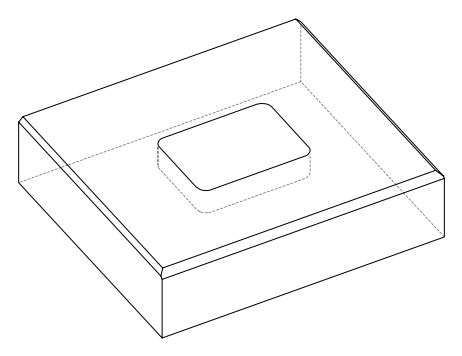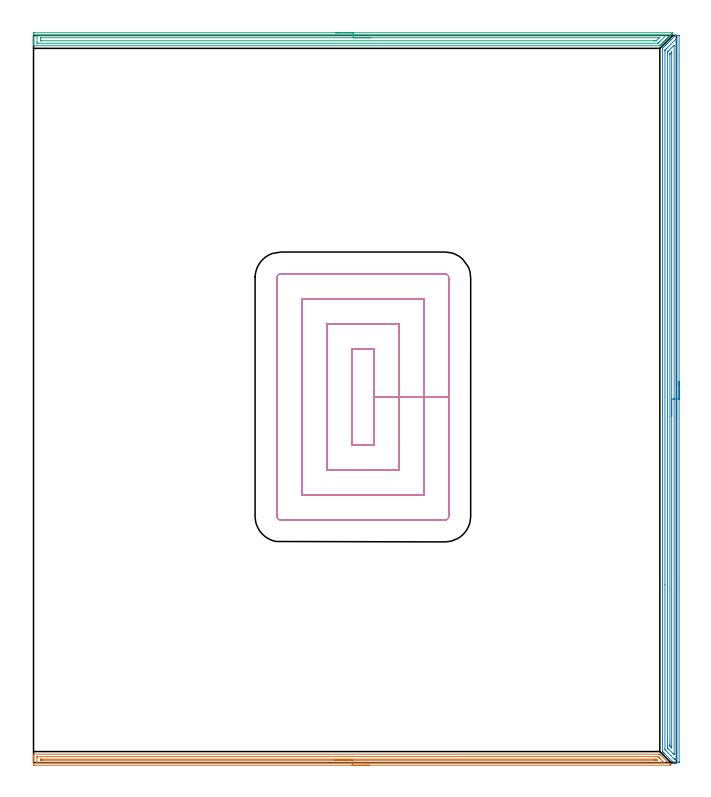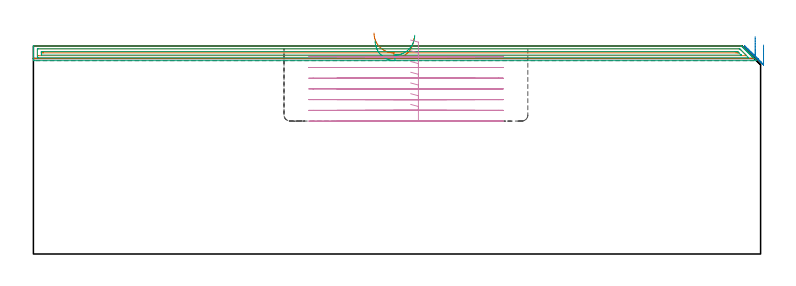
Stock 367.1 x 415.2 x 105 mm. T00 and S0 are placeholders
(PLAN: 4 operations, 1 tool changes, 49.7 min)
(1 AREA_MILL | FG_CHAMFER_SURFACE | UGT0205_001 | 8.82 min | 7277 mm3)
(2 AREA_MILL_1 | FG_CHAMFER_SURFACE_1 | UGT0205_001 | 13.32 min | 18624 mm3)
(3 AREA_MILL_2 | FG_CHAMFER_SURFACE_2 | UGT0205_001 | 8.88 min | 9859 mm3)
(4 MILL_RECTANGULAR_POCKET | POCKET_RECTANGULAR_STRAIGHT | NXT0201_007 | Follow Part, ap 6.25, ae 75% | 18.66 min | 763856 mm3)
(TOOL UGT0205_001 | Chamfer Mill 20 x 3 x 45 deg. | D20 FL50 Z2)
(TOOL NXT0201_007 | ENDMILL 25mm [R216.25-25050GCK54P 1620] | D25 R3 FL54 Z5)
(OP 1 AREA_MILL)
G17 G21 G94 G90
T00 M6
G54
G17 G0 G90 X191.95 Y-1.5 S1061 M3
G43 Z115. H0
Z108.7
G94 G1 X191.912 Z107.828 F250.
X191.798 Z106.963
X191.609 Z106.112
X191.347 Z105.28
X191.013 Z104.474
X190.61 Z103.7
X190.142 Z102.964
X189.611 Z102.272
X189.021 Z101.629
X188.378 Z101.04
X187.686 Z100.508
X186.95 Z100.04
X186.176 Z99.637
X185.37 Z99.303
X184.538 Z99.041
X183.687 Z98.852
X182.822 Z98.738
X181.95 Z98.7
X0.617
X0.122 Y-1.495 Z98.703
X0.009 Y-1.491 Z98.705
X0. Y-1.004 Z99.192
Y1.65 Z101.844
Y2.197 Z102.394
Y2.535 Z102.731
Y3.082 Z103.278
Y3.419 Z103.614
Y4.094 Z104.293
Y4.422 Z104.622
X0.008 Y4.78 Z104.972
X0.01 Y4.797 Z104.988
X0.17 Y4.8 Z105.
X357.03
X357.595 Y4.799 Z104.984
X357.65 Y4.75 Z104.95
X357.924 Y4.477 Z104.676
X358.097 Y4.304 Z104.501
X363.406 Y-1.004 Z99.192
X363.753 Y-1.353 Z98.847
X363.846 Y-1.446 Z98.753
X363.879 Y-1.481 Z98.719
X363.883 Y-1.495 Z98.704
X363.879 Y-1.5 Z98.7
X181.95
Y-0.086 Z100.114
X2.403 Y-0.085 Z100.115
X2.369
X2.01 Y-0.071 Z100.129
X2.006 Y0.038 Z100.238
X2.001 Y0.279 Z100.479
Y2.933 Z103.133
X2.008 Y3.333 Z103.533
X2.011 Y3.38 Z103.58
X2.029 Y3.382 Z103.582
X2.081 Y3.384 Z103.584
X2.189 Y3.385 Z103.585
X2.403 Y3.386 Z103.586
X356.171
X356.386 Y3.384 Z103.584
X356.493 Y3.382 Z103.582
X356.542 Y3.379 Z103.579
X356.629 Y3.309 Z103.509
X357.03 Y2.918 Z103.118
X357.415 Y2.535 Z102.735
X357.924 Y2.027 Z102.227
X359.185 Y0.765 Z100.965
X359.71 Y0.24 Z100.44
X359.917 Y0.03 Z100.23
X359.995 Y-0.054 Z100.146
X360.016 Y-0.079 Z100.121
X359.987 Y-0.081 Z100.119
X359.895 Y-0.084 Z100.116
X359.71 Y-0.086 Z100.114
X359.676
X181.95
Y1.328 Z101.528
X5.083 Y1.329 Z101.529
X4.514 Y1.33 Z101.53
X4.19 Y1.333 Z101.533
X4.083 Y1.335 Z101.535
X4.01 Y1.343 Z101.543
X4.006 Y1.462 Z101.662
X4.002 Y1.65 Z101.85
X4.001 Y1.837 Z102.037
X4.004 Y1.901 Z102.101
X4.01 Y1.95 Z102.15
X4.015 Y1.965 Z102.165
X4.029 Y1.966 Z102.166
X4.19 Y1.969 Z102.169
X4.759 Y1.971 Z102.171
X5.083 Y1.972 Z102.172
X354.351 Y1.971 Z102.171
X354.923 Y1.968 Z102.168
X355.244 Y1.964 Z102.164
X355.543 Y1.945 Z102.145
X355.844 Y1.65 Z101.85
X356.137 Y1.356 Z101.556
X356.148 Y1.335 Z101.535
X356.137 Y1.334 Z101.534
X355.567 Y1.329 Z101.529
X355.244
X354.675 Y1.328 Z101.528
X181.95
X181.079 Z101.566
X180.214 Z101.68
X179.362 Z101.869
X178.53 Z102.131
X177.724 Z102.465
X176.95 Z102.868
X176.214 Z103.337
X175.522 Z103.868
X174.879 Z104.457
X174.29 Z105.101
X173.759 Z105.793
X173.29 Z106.528
X172.887 Z107.302
X172.553 Z108.108
X172.291 Z108.94
X172.102 Z109.792
X171.988 Z110.657
X171.95 Z111.528
G0 Z115.
M5
M2
(OP 2 AREA_MILL_1)
G17 G21 G94 G90
T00 M6
G54
G17 G0 G90 X368.6 Y217.6 S1061 M3
G43 Z115. H0
Z105.5
G94 G1 Y217.562 Z104.628 F250.
Y217.448 Z103.764
Y217.259 Z102.912
Y216.997 Z102.08
Y216.663 Z101.274
Y216.26 Z100.5
Y215.792 Z99.764
Y215.26 Z99.072
Y214.671 Z98.429
Y214.028 Z97.84
Y213.336 Z97.308
Y212.6 Z96.84
Y211.826 Z96.437
Y211.02 Z96.103
Y210.188 Z95.841
Y209.336 Z95.652
Y208.472 Z95.538
Y207.6 Z95.5
Y0.628
X368.596 Y0.252 Z95.501
X368.592 Y0.01 Z95.503
X368.229 Y0. Z95.866
X367.707 Z96.39
X367.353 Z96.743
X366.831 Z97.265
X366.477 Z97.617
X365.405 Y0.001 Z98.693
X365.398 Y0.003 Z98.7
X365.383 Y0.017 Z98.716
X365.368 Y0.032 Z98.731
X365.164 Y0.235 Z98.932
X364.772 Y0.628 Z99.327
X360.391 Y5.009 Z103.708
X360.347 Y5.052 Z103.75
X360.302 Y5.098 Z103.797
X360.105 Y5.295 Z103.994
X360.055 Y5.344 Z104.042
X360.004 Y5.396 Z104.095
X359.819 Y5.581 Z104.28
X359.763 Y5.635 Z104.333
X359.706 Y5.694 Z104.393
X359.533 Y5.867 Z104.566
X359.471 Y5.927 Z104.625
X359.407 Y5.992 Z104.691
X359.237 Y6.163 Z104.858
X359.099 Y6.305 Z104.983
X359.1 Y6.886 Z105.
Y407.42
X359.106 Y407.801 Z104.992
X359.168 Y407.867 Z104.931
X359.471 Y408.173 Z104.624
X359.612 Y408.314 Z104.484
X360.347 Y409.049 Z103.749
X360.727 Y409.427 Z103.373
X360.85 Y409.551 Z103.249
X361.103 Y409.804 Z102.995
X361.223 Y409.925 Z102.873
X361.552 Y410.252 Z102.548
X361.783 Y410.483 Z102.316
X361.997 Y410.698 Z102.101
X362.099 Y410.8 Z101.997
X362.536 Y411.237 Z101.563
X362.974 Y411.676 Z101.122
X363.202 Y411.902 Z100.898
X363.85 Y412.552 Z100.246
X364.027 Y412.727 Z100.073
X364.084 Y412.784 Z100.016
X364.726 Y413.427 Z99.371
X364.852 Y413.552 Z99.248
X366.154 Y414.854 Z97.945
X366.319 Y415.019 Z97.78
X366.477 Y415.173 Z97.622
X366.498 Y415.19 Z97.601
X367.185 Y415.2 Z96.914
X367.52 Z96.579
X368.229 Z95.867
X368.582 Y415.199 Z95.515
X368.591 Y415.197 Z95.505
X368.6 Y415.019 Z95.5
Y207.6
X367.186 Z96.914
Y2.587
X367.185 Y2.416 Z96.915
X367.181 Y2.055 Z96.919
X367.179 Y2.018 Z96.921
X367.128 Y2.01 Z96.972
X367.02 Y2.004 Z97.08
X366.884 Y2.001 Z97.216
X366.477 Y2. Z97.623
X366.008 Y2.001 Z98.092
X365.907 Y2.006 Z98.193
X365.858 Y2.01 Z98.242
X365.766 Y2.095 Z98.334
X365.601 Y2.251 Z98.499
X365.434 Y2.416 Z98.666
X360.965 Y6.886 Z103.135
X360.696 Y7.162 Z103.404
X360.521 Y7.344 Z103.579
X360.518 Y7.429 Z103.582
X360.515 Y7.609 Z103.585
X360.514 Y101.54 Z103.586
Y406.355
X360.516 Y406.526 Z103.584
X360.519 Y406.706 Z103.581
X360.521 Y406.748 Z103.579
X360.543 Y406.781 Z103.557
X360.598 Y406.842 Z103.502
X360.755 Y407.003 Z103.345
X361.169 Y407.42 Z102.931
X366.534 Y412.784 Z97.566
X366.764 Y413.009 Z97.336
X366.954 Y413.192 Z97.146
X367.125 Y413.193 Z96.975
X367.159 Y413.19 Z96.941
X367.179 Y413.18 Z96.921
X367.181 Y413.14 Z96.919
X367.185 Y412.956 Z96.915
X367.186 Y412.784 Z96.914
Y412.66
Y207.6
X365.772 Z98.328
X365.771 Y4.925 Z98.329
X365.77 Y4.751 Z98.33
X365.768 Y4.635 Z98.332
X365.765 Y4.557 Z98.335
X365.735 Y4.577 Z98.365
X365.601 Y4.705 Z98.499
X365.202 Y5.098 Z98.898
X362.52 Y7.78 Z101.58
X362.099 Y8.207 Z102.001
X361.987 Y8.325 Z102.114
X361.935 Y8.389 Z102.165
X361.933 Y8.501 Z102.167
X361.93 Y8.674 Z102.17
X361.929 Y8.847 Z102.171
X361.928 Y9.568 Z102.172
X361.929 Y404.911 Z102.171
X361.934 Y405.632 Z102.166
X361.935 Y405.714 Z102.165
X361.972 Y405.761 Z102.128
X362.099 Y405.894 Z102.001
X362.409 Y406.209 Z101.691
X362.725 Y406.526 Z101.375
X365.601 Y409.401 Z98.499
X365.698 Y409.493 Z98.402
X365.76 Y409.549 Z98.34
X365.765 Y409.551 Z98.335
X365.767 Y409.538 Z98.333
X365.77 Y409.497 Z98.33
X365.771 Y409.382 Z98.329
Y409.208
X365.772 Y207.6 Z98.328
X364.357 Z99.743
Y9.051
X364.355 Y8.674 Z99.745
X364.352 Y8.427 Z99.748
Y8.414
X364.328 Y8.433 Z99.772
X364.245 Y8.51 Z99.855
X364.075 Y8.674 Z100.025
X363.85 Y8.9 Z100.25
X363.521 Y9.235 Z100.579
X363.357 Y9.404 Z100.743
X363.35 Y9.568 Z100.75
X363.345 Y10.084 Z100.755
X363.343 Y11.356 Z100.757
Y404.361
X363.345 Y404.55 Z100.755
X363.347 Y404.643 Z100.753
X363.35 Y404.686 Z100.75
X363.393 Y404.738 Z100.707
X363.622 Y404.971 Z100.478
X364.306 Y405.657 Z99.794
X364.317 Y405.667 Z99.783
X364.332 Y405.678 Z99.768
X364.349 Y405.688 Z99.751
X364.351 Y405.675 Z99.749
X364.354 Y405.632 Z99.746
X364.356 Y405.369 Z99.744
X364.357 Y207.6 Z99.743
Y206.728 Z99.781
Y205.863 Z99.895
Y205.012 Z100.083
Y204.18 Z100.346
Y203.374 Z100.68
Y202.6 Z101.082
Y201.864 Z101.551
Y201.172 Z102.082
Y200.529 Z102.672
Y199.94 Z103.315
Y199.408 Z104.007
Y198.94 Z104.743
Y198.537 Z105.516
Y198.203 Z106.322
Y197.941 Z107.154
Y197.752 Z108.006
Y197.638 Z108.871
Y197.6 Z109.743
G0 Z115.
M5
M2
(OP 3 AREA_MILL_2)
G17 G21 G94 G90
T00 M6
G54
G17 G0 G90 X172.5 Y416.7 S1061 M3
G43 Z115. H0
Z107.6
G94 G1 X172.538 Z106.728 F250.
X172.652 Z105.863
X172.841 Z105.012
X173.103 Z104.18
X173.437 Z103.374
X173.84 Z102.6
X174.309 Z101.864
X174.84 Z101.172
X175.429 Z100.529
X176.072 Z99.94
X176.764 Z99.408
X177.5 Z98.94
X178.274 Z98.537
X179.08 Z98.203
X179.912 Z97.941
X180.764 Z97.752
X181.628 Z97.638
X182.5 Z97.6
X364.766
X364.972 Y416.694 Z97.603
X364.981 Y416.692 Z97.605
X364.972 Y416.671 Z97.626
X364.54 Y416.24 Z98.06
X364.419 Y416.118 Z98.18
X363.572 Y415.271 Z99.028
X363.528 Y415.227 Z99.07
X363.483 Y415.182 Z99.117
X363.276 Y414.975 Z99.324
X363.231 Y414.93 Z99.367
X363.185 Y414.884 Z99.415
X362.98 Y414.679 Z99.619
X362.934 Y414.633 Z99.664
X362.887 Y414.586 Z99.713
X362.684 Y414.384 Z99.915
X362.638 Y414.336 Z99.961
X362.589 Y414.289 Z100.01
X362.388 Y414.088 Z100.211
X362.341 Y414.039 Z100.258
X362.291 Y413.991 Z100.308
X362.092 Y413.792 Z100.507
X362.044 Y413.742 Z100.555
X361.993 Y413.693 Z100.606
X361.796 Y413.496 Z100.803
X361.747 Y413.445 Z100.852
X361.695 Y413.395 Z100.904
X361.5 Y413.2 Z101.099
X361.45 Y413.148 Z101.148
X361.397 Y413.097 Z101.202
X361.204 Y412.904 Z101.395
X361.153 Y412.852 Z101.445
X361.099 Y412.799 Z101.5
X360.908 Y412.608 Z101.691
X360.856 Y412.555 Z101.742
X360.802 Y412.501 Z101.798
X360.612 Y412.312 Z101.987
X360.559 Y412.258 Z102.039
X360.504 Y412.203 Z102.096
X360.316 Y412.016 Z102.283
X360.262 Y411.961 Z102.336
X360.206 Y411.905 Z102.394
X360.02 Y411.72 Z102.579
X359.965 Y411.664 Z102.633
X359.908 Y411.607 Z102.692
X359.724 Y411.424 Z102.875
X359.668 Y411.367 Z102.93
X359.61 Y411.309 Z102.99
X359.428 Y411.128 Z103.171
X359.371 Y411.07 Z103.227
X359.312 Y411.011 Z103.288
X359.133 Y410.832 Z103.467
X359.075 Y410.773 Z103.524
X359.014 Y410.714 Z103.585
X358.837 Y410.536 Z103.763
X358.778 Y410.476 Z103.821
X358.716 Y410.416 Z103.883
X358.541 Y410.24 Z104.059
X358.481 Y410.179 Z104.117
X358.418 Y410.118 Z104.181
X358.245 Y409.944 Z104.355
X358.184 Y409.882 Z104.414
X357.719 Y409.419 Z104.878
X357.603 Y409.305 Z104.991
X357.227 Y409.3 Z105.
X0.177
X0.01 Y409.303 Z104.988
X0.007 Y409.352 Z104.94
X0. Y409.76 Z104.539
Y410.069 Z104.231
Y410.773 Z103.522
Y412.016 Z102.281
Y413.445 Z100.85
Y414.067 Z100.229
Y415.848 Z98.448
X0.002 Y416.118 Z98.179
X0.008 Y416.692 Z97.606
X0.046 Y416.694 Z97.604
X0.624 Y416.7 Z97.6
X182.5
Y415.286 Z99.014
X360.802 Y415.285 Z99.015
X360.86 Y415.284 Z99.016
X360.978 Y415.279 Z99.021
X361.107 Y415.267 Z99.033
X361.071 Y415.227 Z99.073
X360.939 Y415.09 Z99.21
X357.227 Y411.376 Z102.924
X356.924 Y411.075 Z103.225
X356.616 Y410.773 Z103.527
X356.56 Y410.722 Z103.578
X356.451 Y410.717 Z103.583
X356.391 Y410.715 Z103.585
X2.352
X2.234 Y410.716 Z103.584
X2.01 Y410.722 Z103.578
X2.008 Y410.773 Z103.527
X2.001 Y411.182 Z103.118
Y414.745 Z99.555
X2.008 Y415.227 Z99.073
X2.01 Y415.272 Z99.028
X2.175 Y415.28 Z99.02
X2.293 Y415.285 Z99.015
X2.352 Y415.286 Z99.014
X182.5
Y413.872 Z100.428
X356.98 Y413.871 Z100.429
X357.227 Y413.869 Z100.431
X357.243 Y413.867 Z100.433
X357.252 Y413.864 Z100.437
X357.248 Y413.852 Z100.448
X357.241 Y413.842 Z100.458
X357.227 Y413.826 Z100.474
X355.955 Y412.555 Z101.745
X355.696 Y412.298 Z102.002
X355.607 Y412.213 Z102.087
X355.537 Y412.148 Z102.152
X355.439 Y412.136 Z102.164
X354.97 Y412.131 Z102.169
X354.545 Y412.129 Z102.171
X354.079
X4.626
X4.199 Y412.131 Z102.169
X4.057 Y412.133 Z102.167
X4.014 Y412.135 Z102.165
X4.008 Y412.225 Z102.075
X4.004 Y412.357 Z101.943
X4.001 Y412.555 Z101.745
X4. Y412.752 Z101.548
X4.001 Y413.445 Z100.855
X4.002 Y413.641 Z100.659
X4.01 Y413.84 Z100.46
X4.019 Y413.865 Z100.435
X4.039 Y413.867 Z100.433
X4.092 Y413.87 Z100.43
X4.199 Y413.871 Z100.429
X182.5 Y413.872 Z100.428
X183.372 Z100.466
X184.237 Z100.58
X185.088 Z100.769
X185.92 Z101.031
X186.726 Z101.365
X187.5 Z101.768
X188.236 Z102.237
X188.928 Z102.768
X189.571 Z103.357
X190.16 Z104.001
X190.692 Z104.693
X191.16 Z105.428
X191.563 Z106.202
X191.897 Z107.008
X192.159 Z107.84
X192.348 Z108.692
X192.462 Z109.557
X192.5 Z110.428
G0 Z115.
M5
M2
(OP 4 MILL_RECTANGULAR_POCKET)
G17 G21 G94 G90
T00 M6
G54
G17 G0 G90 X190.448 Y181.25 S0 M3
G43 Z115. H1
Z108.
G94 G1 X194.35 Z106.954 F250.
Y208.75 Z99.586
Y236.25 F500.
X181.75
Y181.25
X194.35
Y208.75
X208.6
Y250.5
X167.5
Y167.
X208.6
Y208.75
X222.85
Y264.75
X153.25
Y152.75
X222.85
Y208.75
X237.1
Y276.8
G3 X234.9 Y279. R2.2
G1 X141.2
G3 X139. Y276.8 R2.2
G1 Y140.7
G3 X141.2 Y138.5 R2.2
G1 X234.9
G3 X237.1 Y140.7 R2.2
G1 Y208.75
Y209.75
G0 X190.448 Y181.25 Z102.586
G1 X194.35 Z101.54 F250.
Y208.75 Z94.171
Y236.25 F500.
X181.75
Y181.25
X194.35
Y208.75
X208.6
Y250.5
X167.5
Y167.
X208.6
Y208.75
X222.85
Y264.75
X153.25
Y152.75
X222.85
Y208.75
X237.1
Y276.8
G3 X234.9 Y279. R2.2
G1 X141.2
G3 X139. Y276.8 R2.2
G1 Y140.7
G3 X141.2 Y138.5 R2.2
G1 X234.9
G3 X237.1 Y140.7 R2.2
G1 Y208.75
Y209.75
G0 X190.448 Y181.25 Z97.171
G1 X194.35 Z96.126 F250.
Y208.75 Z88.757
Y236.25 F500.
X181.75
Y181.25
X194.35
Y208.75
X208.6
Y250.5
X167.5
Y167.
X208.6
Y208.75
X222.85
Y264.75
X153.25
Y152.75
X222.85
Y208.75
X237.1
Y276.8
G3 X234.9 Y279. R2.2
G1 X141.2
G3 X139. Y276.8 R2.2
G1 Y140.7
G3 X141.2 Y138.5 R2.2
G1 X234.9
G3 X237.1 Y140.7 R2.2
G1 Y208.75
Y209.75
G0 X190.448 Y181.25 Z91.757
G1 X194.35 Z90.711 F250.
Y208.75 Z83.343
Y236.25 F500.
X181.75
Y181.25
X194.35
Y208.75
X208.6
Y250.5
X167.5
Y167.
X208.6
Y208.75
X222.85
Y264.75
X153.25
Y152.75
X222.85
Y208.75
X237.1
Y276.8
G3 X234.9 Y279. R2.2
G1 X141.2
G3 X139. Y276.8 R2.2
G1 Y140.7
G3 X141.2 Y138.5 R2.2
G1 X234.9
G3 X237.1 Y140.7 R2.2
G1 Y208.75
Y209.75
G0 X190.448 Y181.25 Z86.343
G1 X194.35 Z85.297 F250.
Y208.75 Z77.929
Y236.25 F500.
X181.75
Y181.25
X194.35
Y208.75
X208.6
Y250.5
X167.5
Y167.
X208.6
Y208.75
X222.85
Y264.75
X153.25
Y152.75
X222.85
Y208.75
X237.1
Y276.8
G3 X234.9 Y279. R2.2
G1 X141.2
G3 X139. Y276.8 R2.2
G1 Y140.7
G3 X141.2 Y138.5 R2.2
G1 X234.9
G3 X237.1 Y140.7 R2.2
G1 Y208.75
Y209.75
G0 X190.448 Y181.25 Z80.929
G1 X194.35 Z79.883 F250.
Y208.75 Z72.514
Y236.25 F500.
X181.75
Y181.25
X194.35
Y208.75
X208.6
Y250.5
X167.5
Y167.
X208.6
Y208.75
X222.85
Y264.75
X153.25
Y152.75
X222.85
Y208.75
X237.1
Y276.8
G3 X234.9 Y279. R2.2
G1 X141.2
G3 X139. Y276.8 R2.2
G1 Y140.7
G3 X141.2 Y138.5 R2.2
G1 X234.9
G3 X237.1 Y140.7 R2.2
G1 Y208.75
Y209.75
G0 X190.448 Y181.25 Z75.514
G1 X194.35 Z74.469 F250.
Y208.75 Z67.1
Y236.25 F500.
X181.75
Y181.25
X194.35
Y208.75
X208.6
Y250.5
X167.5
Y167.
X208.6
Y208.75
X222.85
Y264.75
X153.25
Y152.75
X222.85
Y208.75
X237.1
Y276.8
G3 X234.9 Y279. R2.2
G1 X141.2
G3 X139. Y276.8 R2.2
G1 Y140.7
G3 X141.2 Y138.5 R2.2
G1 X234.9
G3 X237.1 Y140.7 R2.2
G1 Y208.75
Y209.75
G0 Z115.
M5
M2
